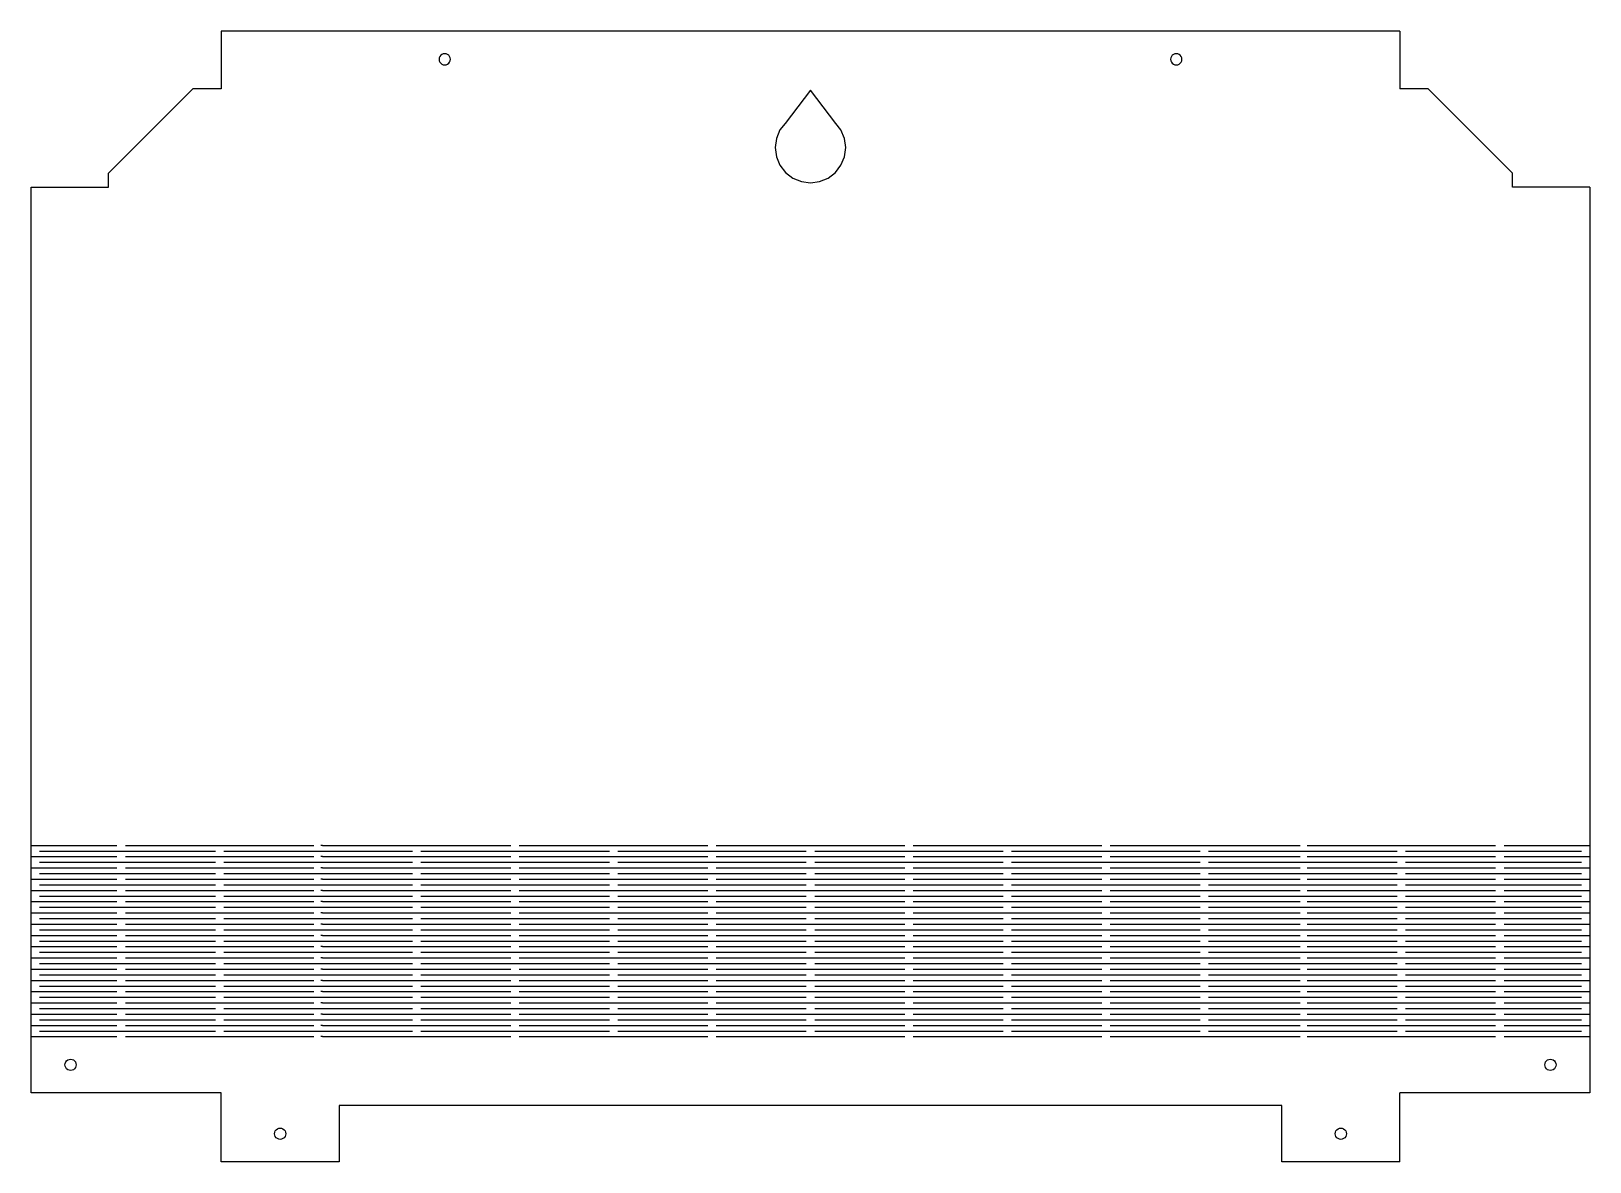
# Model space of a CAD drawing. Header units: metres. Extents: x -2672 to -2118, y 1107 to 1509.
import ezdxf

# ---------------------------------------------------------------- set-up
doc = ezdxf.new("R2010")
doc.units = ezdxf.units.M

msp = doc.modelspace()

# ---------------------------------------------------------------- linework, layer by layer
at = {"layer": 'GROUP0'}
for p, q in [((-2185.66, 1508.53, 0), (-2604.66, 1508.53, 0)), ((-2604.66, 1508.53, 0), (-2604.66, 1488.03, 0)), ((-2185.66, 1508.53, 0), (-2185.66, 1488.03, 0)), ((-2527.09, 1499.04, 0), (-2527.16, 1498.52, 0)), ((-2527.16, 1498.52, 0), (-2527.09, 1498.01, 0)), ((-2526.89, 1499.52, 0), (-2527.09, 1499.04, 0)), ((-2527.09, 1498.01, 0), (-2526.89, 1497.52)), ((-2526.57, 1499.94, 0), (-2526.89, 1499.52, 0)), ((-2526.89, 1497.52), (-2526.57, 1497.11, 0)), ((-2526.16, 1500.26, 0), (-2526.57, 1499.94, 0)), ((-2526.57, 1497.11, 0), (-2526.16, 1496.79, 0)), ((-2525.68, 1500.46, 0), (-2526.16, 1500.26, 0)), ((-2526.16, 1496.79, 0), (-2525.68, 1496.59, 0)), ((-2525.16, 1500.52, 0), (-2525.68, 1500.46, 0)), ((-2525.68, 1496.59, 0), (-2525.16, 1496.52, 0)), ((-2524.64, 1500.46, 0), (-2525.16, 1500.52, 0)), ((-2525.16, 1496.52, 0), (-2524.64, 1496.59, 0)), ((-2524.16, 1500.26, 0), (-2524.64, 1500.46, 0)), ((-2524.64, 1496.59, 0), (-2524.16, 1496.79, 0)), ((-2523.74, 1499.94, 0), (-2524.16, 1500.26, 0)), ((-2524.16, 1496.79, 0), (-2523.74, 1497.11, 0)), ((-2523.43, 1499.52, 0), (-2523.74, 1499.94, 0)), ((-2523.74, 1497.11, 0), (-2523.43, 1497.52, 0)), ((-2523.23, 1499.04, 0), (-2523.43, 1499.52, 0)), ((-2523.43, 1497.52, 0), (-2523.23, 1498.01, 0)), ((-2523.16, 1498.52, 0), (-2523.23, 1499.04, 0)), ((-2523.23, 1498.01, 0), (-2523.16, 1498.52, 0)), ((-2267.09, 1499.04, 0), (-2267.16, 1498.52, 0)), ((-2267.16, 1498.52, 0), (-2267.09, 1498.01, 0)), ((-2266.89, 1499.52, 0), (-2267.09, 1499.04, 0)), ((-2267.09, 1498.01, 0), (-2266.89, 1497.52, 0)), ((-2266.57, 1499.94, 0), (-2266.89, 1499.52, 0)), ((-2266.89, 1497.52, 0), (-2266.57, 1497.11, 0)), ((-2266.16, 1500.26, 0), (-2266.57, 1499.94, 0)), ((-2266.57, 1497.11, 0), (-2266.16, 1496.79, 0)), ((-2265.68, 1500.46, 0), (-2266.16, 1500.26, 0)), ((-2266.16, 1496.79, 0), (-2265.68, 1496.59, 0)), ((-2265.16, 1500.52, 0), (-2265.68, 1500.46, 0)), ((-2265.68, 1496.59, 0), (-2265.16, 1496.52, 0)), ((-2264.64, 1500.46, 0), (-2265.16, 1500.52, 0)), ((-2265.16, 1496.52, 0), (-2264.64, 1496.59, 0)), ((-2264.16, 1500.26, 0), (-2264.64, 1500.46, 0)), ((-2264.64, 1496.59, 0), (-2264.16, 1496.79, 0)), ((-2263.74, 1499.94, 0), (-2264.16, 1500.26, 0)), ((-2264.16, 1496.79, 0), (-2263.74, 1497.11, 0)), ((-2263.43, 1499.52, 0), (-2263.74, 1499.94, 0)), ((-2263.74, 1497.11, 0), (-2263.43, 1497.52, 0)), ((-2263.23, 1499.04, 0), (-2263.43, 1499.52, 0)), ((-2263.43, 1497.52, 0), (-2263.23, 1498.01, 0)), ((-2263.16, 1498.52, 0), (-2263.23, 1499.04, 0)), ((-2263.23, 1498.01, 0), (-2263.16, 1498.52, 0)), ((-2614.66, 1488.03, 0), (-2644.66, 1458.03, 0)), ((-2604.66, 1488.03, 0), (-2614.66, 1488.03, 0)), ((-2395.16, 1487.52, 0), (-2404.21, 1475.72, 0)), ((-2386.1, 1475.72, 0), (-2395.16, 1487.52, 0)), ((-2175.66, 1488.03, 0), (-2185.66, 1488.03, 0)), ((-2155.16, 1467.53, 0), (-2175.66, 1488.03, 0)), ((-2404.21, 1475.72, 0), (-2406, 1473.39, 0)), ((-2384.32, 1473.39, 0), (-2386.1, 1475.72, 0)), ((-2407.25, 1470.37, 0), (-2407.68, 1467.13, 0)), ((-2406, 1473.39, 0), (-2407.25, 1470.37, 0)), ((-2383.06, 1470.37, 0), (-2384.32, 1473.39, 0)), ((-2382.64, 1467.13, 0), (-2383.06, 1470.37, 0)), ((-2407.68, 1467.13, 0), (-2407.25, 1463.89, 0)), ((-2407.25, 1463.89, 0), (-2406, 1460.87, 0)), ((-2384.32, 1460.87, 0), (-2383.06, 1463.89, 0)), ((-2383.06, 1463.89, 0), (-2382.64, 1467.13, 0)), ((-2145.66, 1458.03, 0), (-2155.16, 1467.53, 0)), ((-2644.66, 1453.03, 0), (-2644.66, 1458.03, 0)), ((-2406, 1460.87, 0), (-2404.01, 1458.28, 0)), ((-2404.01, 1458.28, 0), (-2401.42, 1456.29, 0)), ((-2388.9, 1456.29, 0), (-2386.3, 1458.28, 0)), ((-2386.3, 1458.28, 0), (-2384.32, 1460.87, 0)), ((-2145.66, 1453.03, 0), (-2145.66, 1458.03, 0)), ((-2672.16, 1453.03, 0), (-2644.66, 1453.03, 0)), ((-2672.16, 1131.02, 0), (-2672.16, 1453.03, 0)), ((-2401.42, 1456.29, 0), (-2398.4, 1455.04, 0)), ((-2398.4, 1455.04, 0), (-2395.16, 1454.61, 0)), ((-2395.16, 1454.61, 0), (-2391.92, 1455.04, 0)), ((-2391.92, 1455.04, 0), (-2388.9, 1456.29, 0)), ((-2118.16, 1453.03, 0), (-2145.66, 1453.03, 0)), ((-2118.16, 1453.03, 0), (-2118.16, 1131.03, 0)), ((-2672.16, 1219.03, 0), (-2641.66, 1219.03, 0)), ((-2638.66, 1219.03, 0), (-2571.66, 1219.03, 0)), ((-2568.66, 1219.03, 0), (-2569.16, 1219.03, 0)), ((-2568.66, 1219.03, 0), (-2501.66, 1219.03, 0)), ((-2498.66, 1219.03, 0), (-2431.66, 1219.03, 0)), ((-2428.66, 1219.03, 0), (-2361.66, 1219.03, 0)), ((-2358.66, 1219.03, 0), (-2291.66, 1219.03, 0)), ((-2288.66, 1219.03, 0), (-2221.66, 1219.03, 0)), ((-2221.66, 1219.03, 0), (-2221.16, 1219.03, 0)), ((-2218.66, 1219.03, 0), (-2151.66, 1219.03, 0)), ((-2148.66, 1219.03, 0), (-2118.16, 1219.03, 0)), ((-2672.16, 1215.03, 0), (-2641.66, 1215.03, 0)), ((-2669.16, 1217.03, 0), (-2606.66, 1217.03, 0)), ((-2638.66, 1215.03, 0), (-2571.66, 1215.03, 0)), ((-2603.66, 1217.03, 0), (-2536.66, 1217.03, 0)), ((-2568.66, 1215.03, 0), (-2569.16, 1215.03, 0)), ((-2568.66, 1215.03, 0), (-2501.66, 1215.03, 0)), ((-2533.66, 1217.03, 0), (-2466.66, 1217.03, 0)), ((-2498.66, 1215.03, 0), (-2431.66, 1215.03, 0)), ((-2463.66, 1217.03, 0), (-2396.66, 1217.03, 0)), ((-2428.66, 1215.03, 0), (-2361.66, 1215.03, 0)), ((-2393.66, 1217.03, 0), (-2326.66, 1217.03, 0)), ((-2358.66, 1215.03, 0), (-2291.66, 1215.03, 0)), ((-2323.66, 1217.03, 0), (-2256.66, 1217.03, 0)), ((-2288.66, 1215.03, 0), (-2221.66, 1215.03, 0)), ((-2253.66, 1217.03, 0), (-2186.66, 1217.03, 0)), ((-2221.66, 1215.03, 0), (-2221.16, 1215.03, 0)), ((-2218.66, 1215.03, 0), (-2151.66, 1215.03, 0)), ((-2183.66, 1217.03, 0), (-2121.16, 1217.03, 0)), ((-2148.66, 1215.03, 0), (-2118.16, 1215.03, 0)), ((-2672.16, 1211.03, 0), (-2641.66, 1211.03, 0)), ((-2669.16, 1213.03, 0), (-2606.66, 1213.03, 0)), ((-2669.16, 1209.03, 0), (-2606.66, 1209.03, 0)), ((-2638.66, 1211.03, 0), (-2571.66, 1211.03, 0)), ((-2603.66, 1213.03, 0), (-2536.66, 1213.03, 0)), ((-2603.66, 1209.03, 0), (-2536.66, 1209.03, 0)), ((-2568.66, 1211.03, 0), (-2569.16, 1211.03, 0)), ((-2568.66, 1211.03, 0), (-2501.66, 1211.03, 0)), ((-2533.66, 1213.03, 0), (-2466.66, 1213.03, 0)), ((-2533.66, 1209.03, 0), (-2466.66, 1209.03, 0)), ((-2498.66, 1211.03, 0), (-2431.66, 1211.03, 0)), ((-2463.66, 1213.03, 0), (-2396.66, 1213.03, 0)), ((-2463.66, 1209.03, 0), (-2396.66, 1209.03, 0)), ((-2428.66, 1211.03, 0), (-2361.66, 1211.03, 0)), ((-2393.66, 1213.03, 0), (-2326.66, 1213.03, 0)), ((-2393.66, 1209.03, 0), (-2326.66, 1209.03, 0)), ((-2358.66, 1211.03, 0), (-2291.66, 1211.03, 0)), ((-2323.66, 1213.03, 0), (-2256.66, 1213.03, 0)), ((-2323.66, 1209.03, 0), (-2256.66, 1209.03, 0)), ((-2288.66, 1211.03, 0), (-2221.66, 1211.03, 0)), ((-2253.66, 1213.03, 0), (-2186.66, 1213.03, 0)), ((-2253.66, 1209.03, 0), (-2186.66, 1209.03, 0)), ((-2221.66, 1211.03, 0), (-2221.16, 1211.03, 0)), ((-2218.66, 1211.03, 0), (-2151.66, 1211.03, 0)), ((-2183.66, 1213.03, 0), (-2121.16, 1213.03, 0)), ((-2183.66, 1209.03, 0), (-2121.16, 1209.03, 0)), ((-2148.66, 1211.03, 0), (-2118.16, 1211.03, 0)), ((-2672.16, 1207.03, 0), (-2641.66, 1207.03, 0)), ((-2672.16, 1203.03, 0), (-2641.66, 1203.03, 0)), ((-2669.16, 1205.03, 0), (-2606.66, 1205.03, 0)), ((-2638.66, 1207.03, 0), (-2571.66, 1207.03, 0)), ((-2638.66, 1203.03, 0), (-2571.66, 1203.03, 0)), ((-2603.66, 1205.03, 0), (-2536.66, 1205.03, 0)), ((-2568.66, 1207.03, 0), (-2569.16, 1207.03, 0)), ((-2568.66, 1203.03, 0), (-2569.16, 1203.03, 0)), ((-2568.66, 1207.03, 0), (-2501.66, 1207.03, 0)), ((-2568.66, 1203.03, 0), (-2501.66, 1203.03, 0)), ((-2533.66, 1205.03, 0), (-2466.66, 1205.03, 0)), ((-2498.66, 1207.03, 0), (-2431.66, 1207.03, 0)), ((-2498.66, 1203.03, 0), (-2431.66, 1203.03, 0)), ((-2463.66, 1205.03, 0), (-2396.66, 1205.03, 0)), ((-2428.66, 1207.03, 0), (-2361.66, 1207.03, 0)), ((-2428.66, 1203.03, 0), (-2361.66, 1203.03, 0)), ((-2393.66, 1205.03, 0), (-2326.66, 1205.03, 0)), ((-2358.66, 1207.03, 0), (-2291.66, 1207.03, 0)), ((-2358.66, 1203.03, 0), (-2291.66, 1203.03, 0)), ((-2323.66, 1205.03, 0), (-2256.66, 1205.03, 0)), ((-2288.66, 1207.03, 0), (-2221.66, 1207.03, 0)), ((-2288.66, 1203.03, 0), (-2221.66, 1203.03, 0)), ((-2253.66, 1205.03, 0), (-2186.66, 1205.03, 0)), ((-2221.66, 1207.03, 0), (-2221.16, 1207.03, 0)), ((-2221.66, 1203.03, 0), (-2221.16, 1203.03, 0)), ((-2218.66, 1207.03, 0), (-2151.66, 1207.03, 0)), ((-2218.66, 1203.03, 0), (-2151.66, 1203.03, 0)), ((-2183.66, 1205.03, 0), (-2121.16, 1205.03, 0)), ((-2148.66, 1207.03, 0), (-2118.16, 1207.03, 0)), ((-2148.66, 1203.03, 0), (-2118.16, 1203.03, 0)), ((-2672.16, 1199.03, 0), (-2641.66, 1199.03, 0)), ((-2669.16, 1201.03, 0), (-2606.66, 1201.03, 0)), ((-2669.16, 1197.03, 0), (-2606.66, 1197.03, 0)), ((-2638.66, 1199.03, 0), (-2571.66, 1199.03, 0)), ((-2603.66, 1201.03, 0), (-2536.66, 1201.03, 0)), ((-2603.66, 1197.03, 0), (-2536.66, 1197.03, 0)), ((-2568.66, 1199.03, 0), (-2569.16, 1199.03, 0)), ((-2568.66, 1199.03, 0), (-2501.66, 1199.03, 0)), ((-2533.66, 1201.03, 0), (-2466.66, 1201.03, 0)), ((-2533.66, 1197.03, 0), (-2466.66, 1197.03, 0)), ((-2498.66, 1199.03, 0), (-2431.66, 1199.03, 0)), ((-2463.66, 1201.03, 0), (-2396.66, 1201.03, 0)), ((-2463.66, 1197.03, 0), (-2396.66, 1197.03, 0)), ((-2428.66, 1199.03, 0), (-2361.66, 1199.03, 0)), ((-2393.66, 1201.03, 0), (-2326.66, 1201.03, 0)), ((-2393.66, 1197.03, 0), (-2326.66, 1197.03, 0)), ((-2358.66, 1199.03, 0), (-2291.66, 1199.03, 0)), ((-2323.66, 1201.03, 0), (-2256.66, 1201.03, 0)), ((-2323.66, 1197.03, 0), (-2256.66, 1197.03, 0)), ((-2288.66, 1199.03, 0), (-2221.66, 1199.03, 0)), ((-2253.66, 1201.03, 0), (-2186.66, 1201.03, 0)), ((-2253.66, 1197.03, 0), (-2186.66, 1197.03, 0)), ((-2221.66, 1199.03, 0), (-2221.16, 1199.03, 0)), ((-2218.66, 1199.03, 0), (-2151.66, 1199.03, 0)), ((-2183.66, 1201.03, 0), (-2121.16, 1201.03, 0)), ((-2183.66, 1197.03, 0), (-2121.16, 1197.03, 0)), ((-2148.66, 1199.03, 0), (-2118.16, 1199.03, 0)), ((-2672.16, 1195.03, 0), (-2641.66, 1195.03, 0)), ((-2669.16, 1193.03, 0), (-2606.66, 1193.03, 0)), ((-2638.66, 1195.03, 0), (-2571.66, 1195.03, 0)), ((-2603.66, 1193.03, 0), (-2536.66, 1193.03, 0)), ((-2568.66, 1195.03, 0), (-2569.16, 1195.03, 0)), ((-2568.66, 1195.03, 0), (-2501.66, 1195.03, 0)), ((-2533.66, 1193.03, 0), (-2466.66, 1193.03, 0)), ((-2498.66, 1195.03, 0), (-2431.66, 1195.03, 0)), ((-2463.66, 1193.03, 0), (-2396.66, 1193.03, 0)), ((-2428.66, 1195.03, 0), (-2361.66, 1195.03, 0)), ((-2393.66, 1193.03, 0), (-2326.66, 1193.03, 0)), ((-2358.66, 1195.03, 0), (-2291.66, 1195.03, 0)), ((-2323.66, 1193.03, 0), (-2256.66, 1193.03, 0)), ((-2288.66, 1195.03, 0), (-2221.66, 1195.03, 0)), ((-2253.66, 1193.03, 0), (-2186.66, 1193.03, 0)), ((-2221.66, 1195.03, 0), (-2221.16, 1195.03, 0)), ((-2218.66, 1195.03, 0), (-2151.66, 1195.03, 0)), ((-2183.66, 1193.03, 0), (-2121.16, 1193.03, 0)), ((-2148.66, 1195.03, 0), (-2118.16, 1195.03, 0)), ((-2672.16, 1191.03, 0), (-2641.66, 1191.03, 0)), ((-2672.16, 1187.03, 0), (-2641.66, 1187.03, 0)), ((-2669.16, 1189.03, 0), (-2606.66, 1189.03, 0)), ((-2638.66, 1191.03, 0), (-2571.66, 1191.03, 0)), ((-2638.66, 1187.03, 0), (-2571.66, 1187.03, 0)), ((-2603.66, 1189.03, 0), (-2536.66, 1189.03, 0)), ((-2568.66, 1191.03, 0), (-2569.16, 1191.03, 0)), ((-2568.66, 1187.03, 0), (-2569.16, 1187.03, 0)), ((-2568.66, 1191.03, 0), (-2501.66, 1191.03, 0)), ((-2568.66, 1187.03, 0), (-2501.66, 1187.03, 0)), ((-2533.66, 1189.03, 0), (-2466.66, 1189.03, 0)), ((-2498.66, 1191.03, 0), (-2431.66, 1191.03, 0)), ((-2498.66, 1187.03, 0), (-2431.66, 1187.03, 0)), ((-2463.66, 1189.03, 0), (-2396.66, 1189.03, 0)), ((-2428.66, 1191.03, 0), (-2361.66, 1191.03, 0)), ((-2428.66, 1187.03, 0), (-2361.66, 1187.03, 0)), ((-2393.66, 1189.03, 0), (-2326.66, 1189.03, 0)), ((-2358.66, 1191.03, 0), (-2291.66, 1191.03, 0)), ((-2358.66, 1187.03, 0), (-2291.66, 1187.03, 0)), ((-2323.66, 1189.03, 0), (-2256.66, 1189.03, 0)), ((-2288.66, 1191.03, 0), (-2221.66, 1191.03, 0)), ((-2288.66, 1187.03, 0), (-2221.66, 1187.03, 0)), ((-2253.66, 1189.03, 0), (-2186.66, 1189.03, 0)), ((-2221.66, 1191.03, 0), (-2221.16, 1191.03, 0)), ((-2221.66, 1187.03, 0), (-2221.16, 1187.03, 0)), ((-2218.66, 1191.03, 0), (-2151.66, 1191.03, 0)), ((-2218.66, 1187.03, 0), (-2151.66, 1187.03, 0)), ((-2183.66, 1189.03, 0), (-2121.16, 1189.03, 0)), ((-2148.66, 1191.03, 0), (-2118.16, 1191.03, 0)), ((-2148.66, 1187.03, 0), (-2118.16, 1187.03, 0)), ((-2672.16, 1183.03, 0), (-2641.66, 1183.03, 0)), ((-2669.16, 1185.03, 0), (-2606.66, 1185.03, 0)), ((-2669.16, 1181.03, 0), (-2606.66, 1181.03, 0)), ((-2638.66, 1183.03, 0), (-2571.66, 1183.03, 0)), ((-2603.66, 1185.03, 0), (-2536.66, 1185.03, 0)), ((-2603.66, 1181.03, 0), (-2536.66, 1181.03, 0)), ((-2568.66, 1183.03, 0), (-2569.16, 1183.03, 0)), ((-2568.66, 1183.03, 0), (-2501.66, 1183.03, 0)), ((-2533.66, 1185.03, 0), (-2466.66, 1185.03, 0)), ((-2533.66, 1181.03, 0), (-2466.66, 1181.03, 0)), ((-2498.66, 1183.03, 0), (-2431.66, 1183.03, 0)), ((-2463.66, 1185.03, 0), (-2396.66, 1185.03, 0)), ((-2463.66, 1181.03, 0), (-2396.66, 1181.03, 0)), ((-2428.66, 1183.03, 0), (-2361.66, 1183.03, 0)), ((-2393.66, 1185.03, 0), (-2326.66, 1185.03, 0)), ((-2393.66, 1181.03, 0), (-2326.66, 1181.03, 0)), ((-2358.66, 1183.03, 0), (-2291.66, 1183.03, 0)), ((-2323.66, 1185.03, 0), (-2256.66, 1185.03, 0)), ((-2323.66, 1181.03, 0), (-2256.66, 1181.03, 0)), ((-2288.66, 1183.03, 0), (-2221.66, 1183.03, 0)), ((-2253.66, 1185.03, 0), (-2186.66, 1185.03, 0)), ((-2253.66, 1181.03, 0), (-2186.66, 1181.03, 0)), ((-2221.66, 1183.03, 0), (-2221.16, 1183.03, 0)), ((-2218.66, 1183.03, 0), (-2151.66, 1183.03, 0)), ((-2183.66, 1185.03, 0), (-2121.16, 1185.03, 0)), ((-2183.66, 1181.03, 0), (-2121.16, 1181.03, 0)), ((-2148.66, 1183.03, 0), (-2118.16, 1183.03, 0)), ((-2672.16, 1179.03, 0), (-2641.66, 1179.03, 0)), ((-2672.16, 1175.03, 0), (-2641.66, 1175.03, 0)), ((-2669.16, 1177.03, 0), (-2606.66, 1177.03, 0)), ((-2638.66, 1179.03, 0), (-2571.66, 1179.03, 0)), ((-2638.66, 1175.03, 0), (-2571.66, 1175.03, 0)), ((-2603.66, 1177.03, 0), (-2536.66, 1177.03, 0)), ((-2568.66, 1179.03, 0), (-2569.16, 1179.03, 0)), ((-2568.66, 1175.03, 0), (-2569.16, 1175.03, 0)), ((-2568.66, 1179.03, 0), (-2501.66, 1179.03, 0)), ((-2568.66, 1175.03, 0), (-2501.66, 1175.03, 0)), ((-2533.66, 1177.03, 0), (-2466.66, 1177.03, 0)), ((-2498.66, 1179.03, 0), (-2431.66, 1179.03, 0)), ((-2498.66, 1175.03, 0), (-2431.66, 1175.03, 0)), ((-2463.66, 1177.03, 0), (-2396.66, 1177.03, 0)), ((-2428.66, 1179.03, 0), (-2361.66, 1179.03, 0)), ((-2428.66, 1175.03, 0), (-2361.66, 1175.03, 0)), ((-2393.66, 1177.03, 0), (-2326.66, 1177.03, 0)), ((-2358.66, 1179.03, 0), (-2291.66, 1179.03, 0)), ((-2358.66, 1175.03, 0), (-2291.66, 1175.03, 0)), ((-2323.66, 1177.03, 0), (-2256.66, 1177.03, 0)), ((-2288.66, 1179.03, 0), (-2221.66, 1179.03, 0)), ((-2288.66, 1175.03, 0), (-2221.66, 1175.03, 0)), ((-2253.66, 1177.03, 0), (-2186.66, 1177.03, 0)), ((-2221.66, 1179.03, 0), (-2221.16, 1179.03, 0)), ((-2221.66, 1175.03, 0), (-2221.16, 1175.03, 0)), ((-2218.66, 1179.03, 0), (-2151.66, 1179.03, 0)), ((-2218.66, 1175.03, 0), (-2151.66, 1175.03, 0)), ((-2183.66, 1177.03, 0), (-2121.16, 1177.03, 0)), ((-2148.66, 1179.03, 0), (-2118.16, 1179.03, 0)), ((-2148.66, 1175.03, 0), (-2118.16, 1175.03, 0)), ((-2672.16, 1171.03, 0), (-2641.66, 1171.03, 0)), ((-2669.16, 1173.03, 0), (-2606.66, 1173.03, 0)), ((-2669.16, 1169.03, 0), (-2606.66, 1169.03, 0)), ((-2638.66, 1171.03, 0), (-2571.66, 1171.03, 0)), ((-2603.66, 1173.03, 0), (-2536.66, 1173.03, 0)), ((-2603.66, 1169.03, 0), (-2536.66, 1169.03, 0)), ((-2568.66, 1171.03, 0), (-2569.16, 1171.03, 0)), ((-2568.66, 1171.03, 0), (-2501.66, 1171.03, 0)), ((-2533.66, 1173.03, 0), (-2466.66, 1173.03, 0)), ((-2533.66, 1169.03, 0), (-2466.66, 1169.03, 0)), ((-2498.66, 1171.03, 0), (-2431.66, 1171.03, 0)), ((-2463.66, 1173.03, 0), (-2396.66, 1173.03, 0)), ((-2463.66, 1169.03, 0), (-2396.66, 1169.03, 0)), ((-2428.66, 1171.03, 0), (-2361.66, 1171.03, 0)), ((-2393.66, 1173.03, 0), (-2326.66, 1173.03, 0)), ((-2393.66, 1169.03, 0), (-2326.66, 1169.03, 0)), ((-2358.66, 1171.03, 0), (-2291.66, 1171.03, 0)), ((-2323.66, 1173.03, 0), (-2256.66, 1173.03, 0)), ((-2323.66, 1169.03, 0), (-2256.66, 1169.03, 0)), ((-2288.66, 1171.03, 0), (-2221.66, 1171.03, 0)), ((-2253.66, 1173.03, 0), (-2186.66, 1173.03, 0)), ((-2253.66, 1169.03, 0), (-2186.66, 1169.03, 0)), ((-2221.66, 1171.03, 0), (-2221.16, 1171.03, 0)), ((-2218.66, 1171.03, 0), (-2151.66, 1171.03, 0)), ((-2183.66, 1173.03, 0), (-2121.16, 1173.03, 0)), ((-2183.66, 1169.03, 0), (-2121.16, 1169.03, 0)), ((-2148.66, 1171.03, 0), (-2118.16, 1171.03, 0)), ((-2672.16, 1167.03, 0), (-2641.66, 1167.03, 0)), ((-2669.16, 1165.03, 0), (-2606.66, 1165.03, 0)), ((-2638.66, 1167.03, 0), (-2571.66, 1167.03, 0)), ((-2603.66, 1165.03, 0), (-2536.66, 1165.03, 0)), ((-2568.66, 1167.03, 0), (-2569.16, 1167.03, 0)), ((-2568.66, 1167.03, 0), (-2501.66, 1167.03, 0)), ((-2533.66, 1165.03, 0), (-2466.66, 1165.03, 0)), ((-2498.66, 1167.03, 0), (-2431.66, 1167.03, 0)), ((-2463.66, 1165.03, 0), (-2396.66, 1165.03, 0)), ((-2428.66, 1167.03, 0), (-2361.66, 1167.03, 0)), ((-2393.66, 1165.03, 0), (-2326.66, 1165.03, 0)), ((-2358.66, 1167.03, 0), (-2291.66, 1167.03, 0)), ((-2323.66, 1165.03, 0), (-2256.66, 1165.03, 0)), ((-2288.66, 1167.03, 0), (-2221.66, 1167.03, 0)), ((-2253.66, 1165.03, 0), (-2186.66, 1165.03, 0)), ((-2221.66, 1167.03, 0), (-2221.16, 1167.03, 0)), ((-2218.66, 1167.03, 0), (-2151.66, 1167.03, 0)), ((-2183.66, 1165.03, 0), (-2121.16, 1165.03, 0)), ((-2148.66, 1167.03, 0), (-2118.16, 1167.03, 0)), ((-2672.16, 1163.03, 0), (-2641.66, 1163.03, 0)), ((-2672.16, 1159.03, 0), (-2641.66, 1159.03, 0)), ((-2669.16, 1161.03, 0), (-2606.66, 1161.03, 0)), ((-2638.66, 1163.03, 0), (-2571.66, 1163.03, 0)), ((-2638.66, 1159.03, 0), (-2571.66, 1159.03, 0)), ((-2603.66, 1161.03, 0), (-2536.66, 1161.03, 0)), ((-2568.66, 1163.03, 0), (-2569.16, 1163.03, 0)), ((-2568.66, 1159.03, 0), (-2569.16, 1159.03, 0)), ((-2568.66, 1163.03, 0), (-2501.66, 1163.03, 0)), ((-2568.66, 1159.03, 0), (-2501.66, 1159.03, 0)), ((-2533.66, 1161.03, 0), (-2466.66, 1161.03, 0)), ((-2498.66, 1163.03, 0), (-2431.66, 1163.03, 0)), ((-2498.66, 1159.03, 0), (-2431.66, 1159.03, 0)), ((-2463.66, 1161.03, 0), (-2396.66, 1161.03, 0)), ((-2428.66, 1163.03, 0), (-2361.66, 1163.03, 0)), ((-2428.66, 1159.03, 0), (-2361.66, 1159.03, 0)), ((-2393.66, 1161.03, 0), (-2326.66, 1161.03, 0)), ((-2358.66, 1163.03, 0), (-2291.66, 1163.03, 0)), ((-2358.66, 1159.03, 0), (-2291.66, 1159.03, 0)), ((-2323.66, 1161.03, 0), (-2256.66, 1161.03, 0)), ((-2288.66, 1163.03, 0), (-2221.66, 1163.03, 0)), ((-2288.66, 1159.03, 0), (-2221.66, 1159.03, 0)), ((-2253.66, 1161.03, 0), (-2186.66, 1161.03, 0)), ((-2221.66, 1163.03, 0), (-2221.16, 1163.03, 0)), ((-2221.66, 1159.03, 0), (-2221.16, 1159.03, 0)), ((-2218.66, 1163.03, 0), (-2151.66, 1163.03, 0)), ((-2218.66, 1159.03, 0), (-2151.66, 1159.03, 0)), ((-2183.66, 1161.03, 0), (-2121.16, 1161.03, 0)), ((-2148.66, 1163.03, 0), (-2118.16, 1163.03, 0)), ((-2148.66, 1159.03, 0), (-2118.16, 1159.03, 0)), ((-2672.16, 1155.03, 0), (-2641.66, 1155.03, 0)), ((-2669.16, 1157.03, 0), (-2606.66, 1157.03, 0)), ((-2669.16, 1153.03, 0), (-2606.66, 1153.03, 0)), ((-2638.66, 1155.03, 0), (-2571.66, 1155.03, 0)), ((-2603.66, 1157.03, 0), (-2536.66, 1157.03, 0)), ((-2603.66, 1153.03, 0), (-2536.66, 1153.03, 0)), ((-2568.66, 1155.03, 0), (-2569.16, 1155.03, 0)), ((-2568.66, 1155.03, 0), (-2501.66, 1155.03, 0)), ((-2533.66, 1157.03, 0), (-2466.66, 1157.03, 0)), ((-2533.66, 1153.03, 0), (-2466.66, 1153.03, 0)), ((-2498.66, 1155.03, 0), (-2431.66, 1155.03, 0)), ((-2463.66, 1157.03, 0), (-2396.66, 1157.03, 0)), ((-2463.66, 1153.03, 0), (-2396.66, 1153.03, 0)), ((-2428.66, 1155.03, 0), (-2361.66, 1155.03, 0)), ((-2393.66, 1157.03, 0), (-2326.66, 1157.03, 0)), ((-2393.66, 1153.03, 0), (-2326.66, 1153.03, 0)), ((-2358.66, 1155.03, 0), (-2291.66, 1155.03, 0)), ((-2323.66, 1157.03, 0), (-2256.66, 1157.03, 0)), ((-2323.66, 1153.03, 0), (-2256.66, 1153.03, 0)), ((-2288.66, 1155.03, 0), (-2221.66, 1155.03, 0)), ((-2253.66, 1157.03, 0), (-2186.66, 1157.03, 0)), ((-2253.66, 1153.03, 0), (-2186.66, 1153.03, 0)), ((-2221.66, 1155.03, 0), (-2221.16, 1155.03, 0)), ((-2218.66, 1155.03, 0), (-2151.66, 1155.03, 0)), ((-2183.66, 1157.03, 0), (-2121.16, 1157.03, 0)), ((-2183.66, 1153.03, 0), (-2121.16, 1153.03, 0)), ((-2148.66, 1155.03, 0), (-2118.16, 1155.03, 0)), ((-2672.16, 1151.03, 0), (-2641.66, 1151.03, 0)), ((-2638.66, 1151.03, 0), (-2571.66, 1151.03, 0)), ((-2568.66, 1151.03, 0), (-2569.16, 1151.03, 0)), ((-2568.66, 1151.03, 0), (-2501.66, 1151.03, 0)), ((-2498.66, 1151.03, 0), (-2431.66, 1151.03, 0)), ((-2428.66, 1151.03, 0), (-2361.66, 1151.03, 0)), ((-2358.66, 1151.03, 0), (-2291.66, 1151.03, 0)), ((-2288.66, 1151.03, 0), (-2221.66, 1151.03, 0)), ((-2221.66, 1151.03, 0), (-2221.16, 1151.03, 0)), ((-2218.66, 1151.03, 0), (-2151.66, 1151.03, 0)), ((-2148.66, 1151.03, 0), (-2118.16, 1151.03, 0)), ((-2660.16, 1141.03, 0), (-2660.09, 1141.54, 0)), ((-2660.09, 1141.54, 0), (-2659.89, 1142.03, 0)), ((-2659.89, 1142.03, 0), (-2659.57, 1142.44, 0)), ((-2659.57, 1142.44, 0), (-2659.16, 1142.76, 0)), ((-2659.16, 1142.76, 0), (-2658.68, 1142.96, 0)), ((-2658.68, 1142.96, 0), (-2658.16, 1143.03, 0)), ((-2658.16, 1143.03, 0), (-2657.64, 1142.96, 0)), ((-2657.64, 1142.96, 0), (-2657.16, 1142.76, 0)), ((-2657.16, 1142.76, 0), (-2656.75, 1142.44, 0)), ((-2656.75, 1142.44, 0), (-2656.43, 1142.03, 0)), ((-2656.43, 1142.03, 0), (-2656.23, 1141.54, 0)), ((-2656.23, 1141.54, 0), (-2656.16, 1141.03, 0)), ((-2134.16, 1141.03, 0), (-2134.09, 1141.54, 0)), ((-2134.09, 1141.54, 0), (-2133.89, 1142.03, 0)), ((-2133.89, 1142.03, 0), (-2133.57, 1142.44, 0)), ((-2133.57, 1142.44, 0), (-2133.16, 1142.76, 0)), ((-2133.16, 1142.76, 0), (-2132.68, 1142.96, 0)), ((-2132.68, 1142.96, 0), (-2132.16, 1143.03, 0)), ((-2132.16, 1143.03, 0), (-2131.64, 1142.96, 0)), ((-2131.64, 1142.96, 0), (-2131.16, 1142.76, 0)), ((-2131.16, 1142.76, 0), (-2130.74, 1142.44, 0)), ((-2130.74, 1142.44, 0), (-2130.43, 1142.03, 0)), ((-2130.43, 1142.03, 0), (-2130.23, 1141.54, 0)), ((-2130.23, 1141.54, 0), (-2130.16, 1141.03, 0)), ((-2660.09, 1140.51, 0), (-2660.16, 1141.03, 0)), ((-2659.89, 1140.03, 0), (-2660.09, 1140.51, 0)), ((-2659.57, 1139.61, 0), (-2659.89, 1140.03, 0)), ((-2659.16, 1139.29, 0), (-2659.57, 1139.61, 0)), ((-2658.68, 1139.09, 0), (-2659.16, 1139.29, 0)), ((-2658.16, 1139.03, 0), (-2658.68, 1139.09, 0)), ((-2657.64, 1139.09, 0), (-2658.16, 1139.03, 0)), ((-2657.16, 1139.29, 0), (-2657.64, 1139.09, 0)), ((-2656.75, 1139.61, 0), (-2657.16, 1139.29, 0)), ((-2656.43, 1140.03, 0), (-2656.75, 1139.61, 0)), ((-2656.23, 1140.51, 0), (-2656.43, 1140.03, 0)), ((-2656.16, 1141.03, 0), (-2656.23, 1140.51, 0)), ((-2134.09, 1140.51, 0), (-2134.16, 1141.03, 0)), ((-2133.89, 1140.03, 0), (-2134.09, 1140.51, 0)), ((-2133.57, 1139.61, 0), (-2133.89, 1140.03, 0)), ((-2133.16, 1139.29, 0), (-2133.57, 1139.61, 0)), ((-2132.68, 1139.09, 0), (-2133.16, 1139.29, 0)), ((-2132.16, 1139.03, 0), (-2132.68, 1139.09, 0)), ((-2131.64, 1139.09, 0), (-2132.16, 1139.03, 0)), ((-2131.16, 1139.29, 0), (-2131.64, 1139.09, 0)), ((-2130.74, 1139.61, 0), (-2131.16, 1139.29, 0)), ((-2130.43, 1140.03, 0), (-2130.74, 1139.61, 0)), ((-2130.23, 1140.51, 0), (-2130.43, 1140.03, 0)), ((-2130.16, 1141.03, 0), (-2130.23, 1140.51, 0)), ((-2604.66, 1131.02, 0), (-2672.16, 1131.02, 0)), ((-2604.66, 1106.52, 0), (-2604.66, 1131.02, 0)), ((-2185.66, 1106.53, 0), (-2185.66, 1131.03, 0)), ((-2118.16, 1131.03, 0), (-2185.66, 1131.03, 0)), ((-2227.66, 1126.53, 0), (-2562.66, 1126.52, 0)), ((-2562.66, 1126.52, 0), (-2562.66, 1106.52, 0)), ((-2227.66, 1106.53, 0), (-2227.66, 1126.53, 0)), ((-2585.66, 1116.52, 0), (-2585.59, 1117.04, 0)), ((-2585.59, 1116.01, 0), (-2585.66, 1116.52, 0)), ((-2585.59, 1117.04, 0), (-2585.39, 1117.52, 0)), ((-2585.39, 1115.52, 0), (-2585.59, 1116.01, 0)), ((-2585.39, 1117.52, 0), (-2585.07, 1117.94, 0)), ((-2585.07, 1115.11, 0), (-2585.39, 1115.52, 0)), ((-2585.07, 1117.94, 0), (-2584.66, 1118.26, 0)), ((-2584.66, 1114.79, 0), (-2585.07, 1115.11, 0)), ((-2584.66, 1118.26, 0), (-2584.18, 1118.46, 0)), ((-2584.18, 1114.59, 0), (-2584.66, 1114.79, 0)), ((-2584.18, 1118.46, 0), (-2583.66, 1118.52, 0)), ((-2583.66, 1114.52, 0), (-2584.18, 1114.59, 0)), ((-2583.66, 1118.52, 0), (-2583.14, 1118.46, 0)), ((-2583.14, 1114.59, 0), (-2583.66, 1114.52, 0)), ((-2583.14, 1118.46, 0), (-2582.66, 1118.26, 0)), ((-2582.66, 1114.79, 0), (-2583.14, 1114.59, 0)), ((-2582.66, 1118.26, 0), (-2582.25, 1117.94, 0)), ((-2582.25, 1115.11, 0), (-2582.66, 1114.79, 0)), ((-2582.25, 1117.94, 0), (-2581.93, 1117.52, 0)), ((-2581.93, 1115.52, 0), (-2582.25, 1115.11, 0)), ((-2581.93, 1117.52, 0), (-2581.73, 1117.04, 0)), ((-2581.73, 1116.01, 0), (-2581.93, 1115.52, 0)), ((-2581.73, 1117.04, 0), (-2581.66, 1116.52, 0)), ((-2581.66, 1116.52, 0), (-2581.73, 1116.01, 0)), ((-2208.66, 1116.52, 0), (-2208.59, 1117.04, 0)), ((-2208.59, 1116.01, 0), (-2208.66, 1116.52, 0)), ((-2208.59, 1117.04, 0), (-2208.39, 1117.52, 0)), ((-2208.39, 1115.52, 0), (-2208.59, 1116.01, 0)), ((-2208.39, 1117.52, 0), (-2208.07, 1117.94, 0)), ((-2208.07, 1115.11, 0), (-2208.39, 1115.52, 0)), ((-2208.07, 1117.94, 0), (-2207.66, 1118.26, 0)), ((-2207.66, 1114.79, 0), (-2208.07, 1115.11, 0)), ((-2207.66, 1118.26, 0), (-2207.18, 1118.46, 0)), ((-2207.18, 1114.59, 0), (-2207.66, 1114.79, 0)), ((-2207.18, 1118.46, 0), (-2206.66, 1118.52, 0)), ((-2206.66, 1114.52, 0), (-2207.18, 1114.59, 0)), ((-2206.66, 1118.52, 0), (-2206.14, 1118.46, 0)), ((-2206.14, 1114.59, 0), (-2206.66, 1114.52, 0)), ((-2206.14, 1118.46, 0), (-2205.66, 1118.26, 0)), ((-2205.66, 1114.79, 0), (-2206.14, 1114.59, 0)), ((-2205.66, 1118.26, 0), (-2205.24, 1117.94, 0)), ((-2205.24, 1115.11, 0), (-2205.66, 1114.79, 0)), ((-2205.24, 1117.94, 0), (-2204.93, 1117.52, 0)), ((-2204.93, 1115.52, 0), (-2205.24, 1115.11, 0)), ((-2204.93, 1117.52, 0), (-2204.73, 1117.04, 0)), ((-2204.73, 1116.01, 0), (-2204.93, 1115.52, 0)), ((-2204.73, 1117.04, 0), (-2204.66, 1116.52, 0)), ((-2204.66, 1116.52, 0), (-2204.73, 1116.01, 0)), ((-2562.66, 1106.52, 0), (-2604.66, 1106.52, 0)), ((-2185.66, 1106.53, 0), (-2227.66, 1106.53, 0))]:
    msp.add_line(p, q, dxfattribs=at)

doc.saveas('drawing.dxf')
